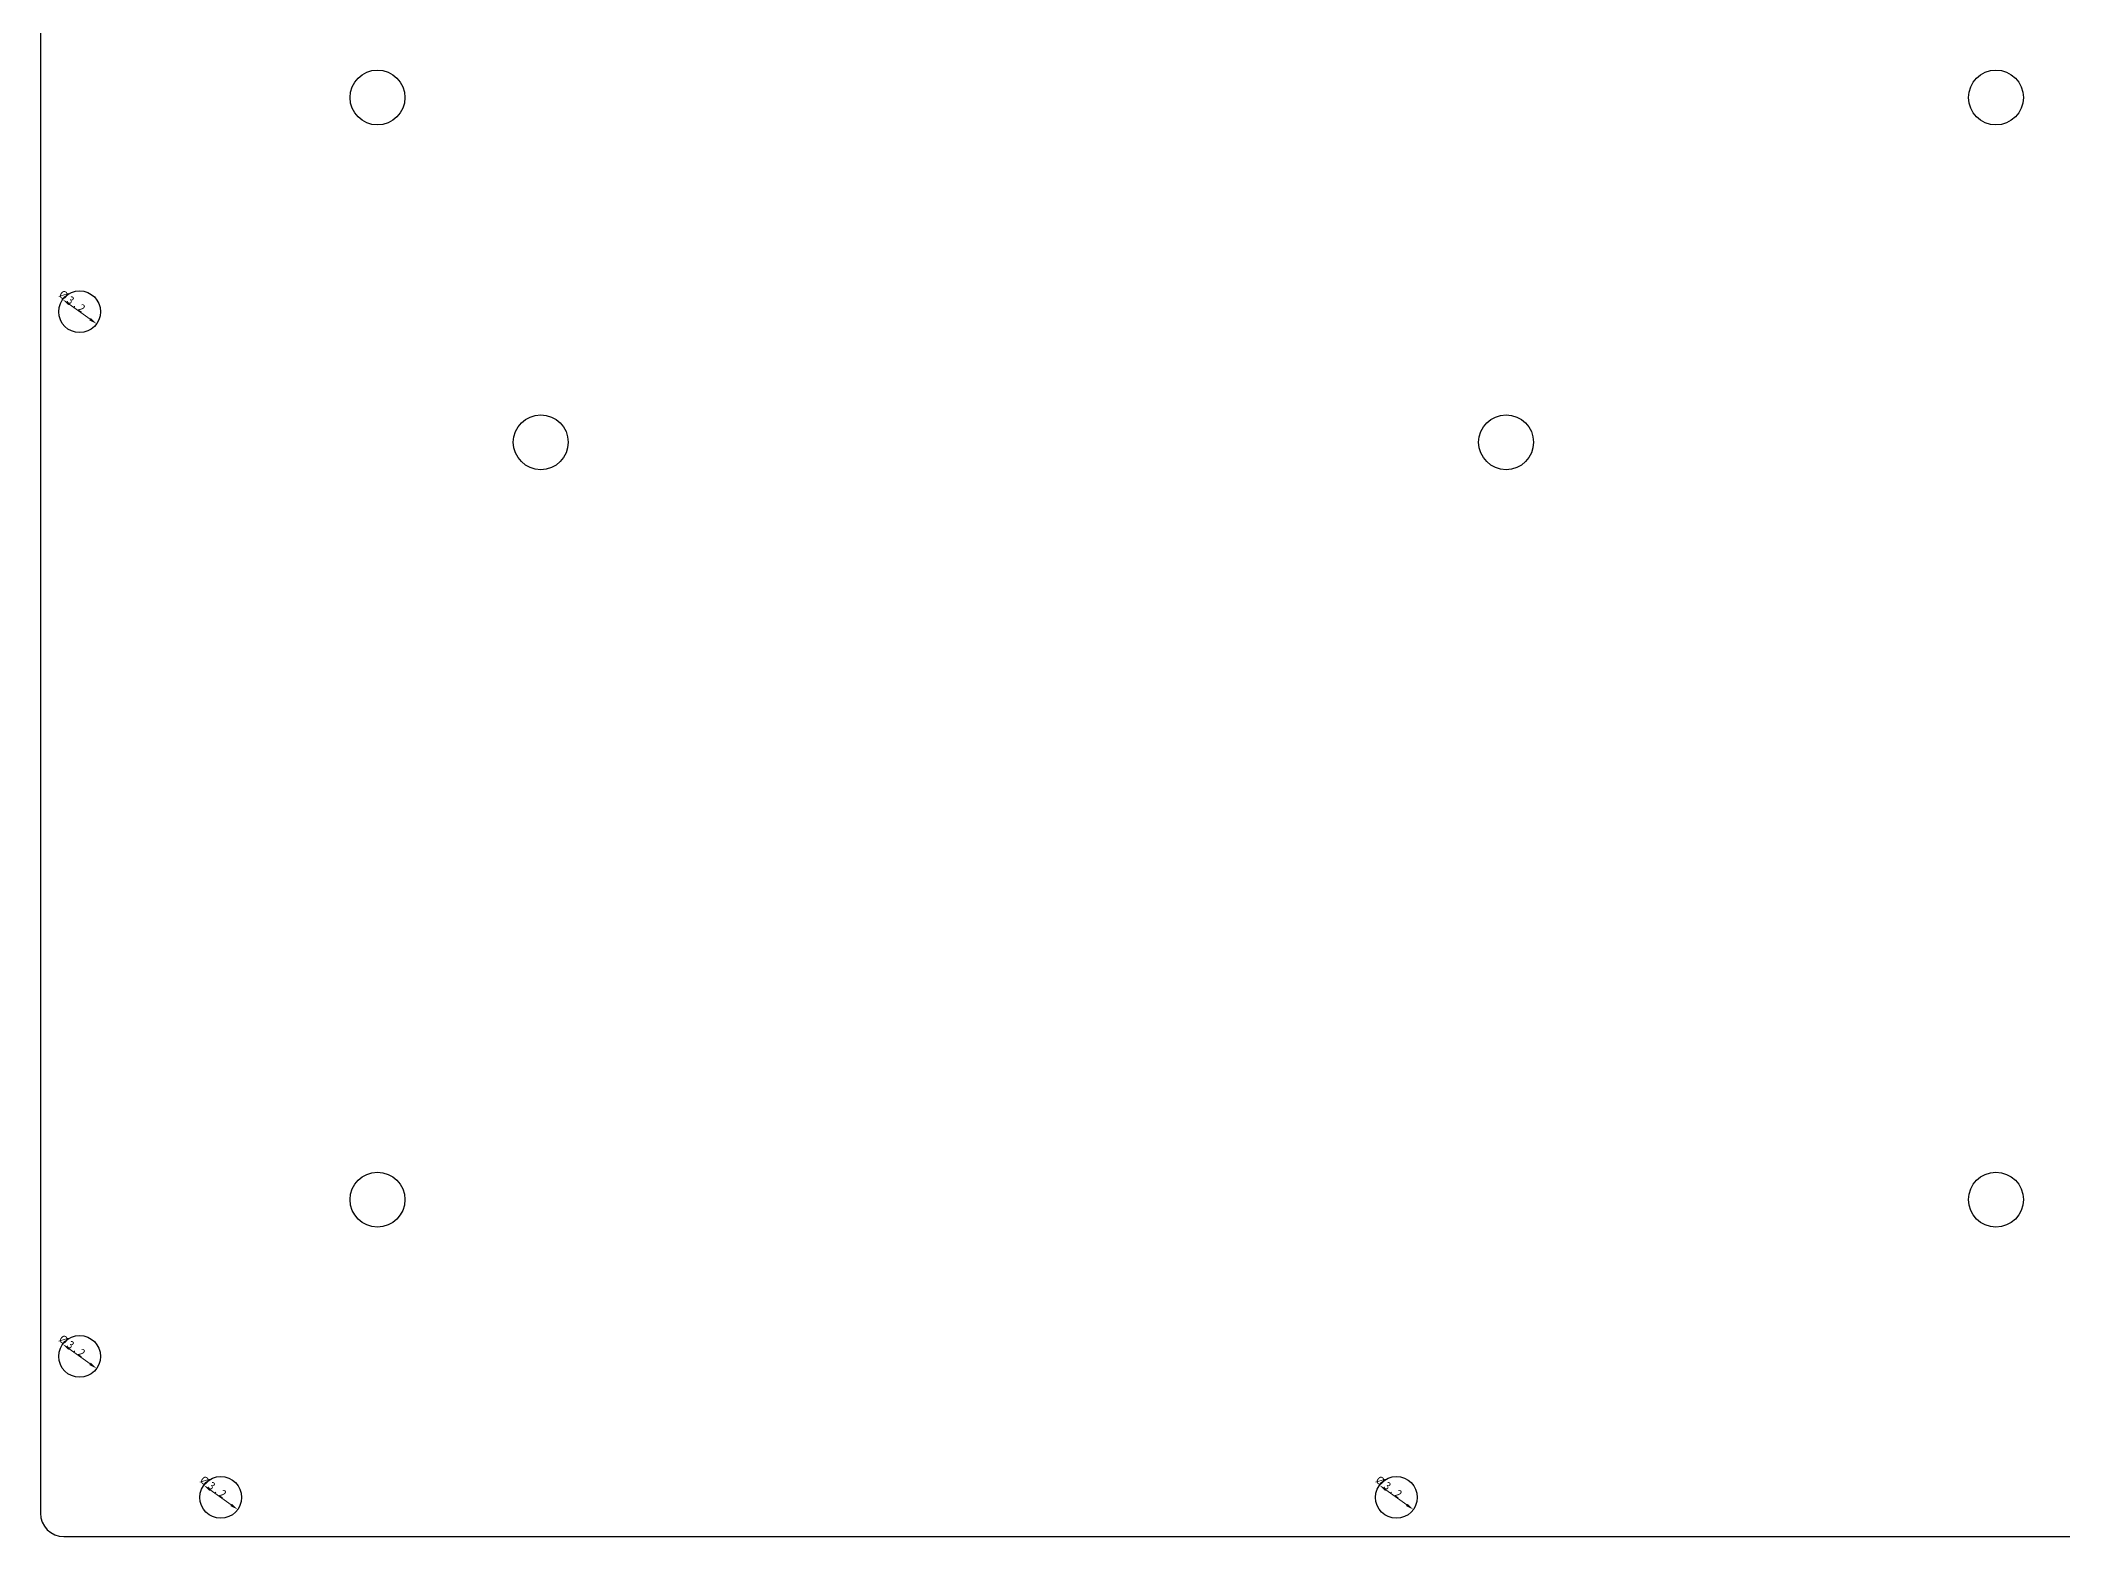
# Model space of a CAD drawing. Header units: millimetres. Extents: x -153 to 147, y -112 to 115.
# Drawn here: x -153.4 to 1.4, y -112.2 to 2.4 of the extents above; entities that cross this region are included whole.
import ezdxf

# ---------------------------------------------------------------- set-up
doc = ezdxf.new("R2010")
doc.units = ezdxf.units.MM
doc.header["$MEASUREMENT"] = 0
doc.dimstyles.get("Standard").update_dxf_attribs({"dimtxt": 0.18, "dimasz": 0.18, "dimexe": 0.18, "dimexo": 0.0625, "dimgap": 0.09, "dimtad": 0, "dimtih": 1, "dimtoh": 1, "dimdec": 4, "dimzin": 0, "dimdsep": 46, "dimtxsty": 'Standard', "dimcen": 0.09, "dimadec": 0, "dimazin": 0, "dimtfac": 1, "dimtdec": 4, "dimtofl": 0, "dimtmove": 0, "dimatfit": 3, "dimfxl": 1, "dimtolj": 1, "dimtzin": 0, "dimarcsym": 0})

# ---------------------------------------------------------------- blocks, each defined once
blk = doc.blocks.new('*D4')
at = {"color": 44, "linetype": 'Continuous', "lineweight": 18}
blk.add_line((-149.6, -18.97), (-151.2, -17.83), dxfattribs=at)
at = {"color": 44}
for points in [[(-151.14, -17.74), (-151.26, -17.91), (-151.7, -17.47)], [(-149.66, -19.06), (-149.54, -18.89), (-149.1, -19.33)]]:
    blk.add_solid(points, dxfattribs=at)
at = {"layer": 'Defpoints', "color": 0}
for p in [(-151.7, -17.47), (-149.1, -19.33)]:
    blk.add_point(p, dxfattribs=at)
at = {"color": 44, "lineweight": -3, "insert": (-150.93, -17.63), "char_height": 0.6126, "attachment_point": 5, "rotation": 324.4084}
blk.add_mtext('\\A1;\\T1.25;\\W1;\\FSimSun;%%c3.2', dxfattribs=at)
blk = doc.blocks.new('*D5')
at = {"color": 44, "linetype": 'Continuous', "lineweight": 18}
blk.add_line((-149.6, -98.97), (-151.2, -97.83), dxfattribs=at)
at = {"color": 44}
for points in [[(-151.14, -97.74), (-151.26, -97.91), (-151.7, -97.47)], [(-149.66, -99.06), (-149.54, -98.89), (-149.1, -99.33)]]:
    blk.add_solid(points, dxfattribs=at)
at = {"layer": 'Defpoints', "color": 0}
for p in [(-151.7, -97.47), (-149.1, -99.33)]:
    blk.add_point(p, dxfattribs=at)
at = {"color": 44, "lineweight": -3, "insert": (-150.93, -97.63), "char_height": 0.6126, "attachment_point": 5, "rotation": 324.4084}
blk.add_mtext('\\A1;\\T1.25;\\W1;\\FSimSun;%%c3.2', dxfattribs=at)
blk = doc.blocks.new('*D6')
at = {"color": 44, "linetype": 'Continuous', "lineweight": 18}
blk.add_line((-138.8, -109.77), (-140.4, -108.63), dxfattribs=at)
at = {"color": 44}
for points in [[(-140.34, -108.54), (-140.46, -108.71), (-140.9, -108.27)], [(-138.86, -109.86), (-138.74, -109.69), (-138.3, -110.13)]]:
    blk.add_solid(points, dxfattribs=at)
at = {"layer": 'Defpoints', "color": 0}
for p in [(-140.9, -108.27), (-138.3, -110.13)]:
    blk.add_point(p, dxfattribs=at)
at = {"color": 44, "lineweight": -3, "insert": (-140.13, -108.43), "char_height": 0.6126, "attachment_point": 5, "rotation": 324.4084}
blk.add_mtext('\\A1;\\T1.25;\\W1;\\FSimSun;%%c3.2', dxfattribs=at)
blk = doc.blocks.new('*D7')
at = {"color": 44, "linetype": 'Continuous', "lineweight": 18}
blk.add_line((-48.8, -109.77), (-50.4, -108.63), dxfattribs=at)
at = {"color": 44}
for points in [[(-50.34, -108.54), (-50.46, -108.71), (-50.9, -108.27)], [(-48.86, -109.86), (-48.74, -109.69), (-48.3, -110.13)]]:
    blk.add_solid(points, dxfattribs=at)
at = {"layer": 'Defpoints', "color": 0}
for p in [(-50.9, -108.27), (-48.3, -110.13)]:
    blk.add_point(p, dxfattribs=at)
at = {"color": 44, "lineweight": -3, "insert": (-50.13, -108.43), "char_height": 0.6126, "attachment_point": 5, "rotation": 324.4084}
blk.add_mtext('\\A1;\\T1.25;\\W1;\\FSimSun;%%c3.2', dxfattribs=at)

msp = doc.modelspace()

# ---------------------------------------------------------------- linework, layer by layer
at = {"color": 7, "linetype": 'Continuous', "lineweight": 25}
for p, q in [((-153.4, 113.25), (-153.4, -110.4)), ((-151.6, -112.2), (144.2, -112.2))]:
    msp.add_line(p, q, dxfattribs=at)
for centre, radius in [((-127.6, -2), 2.1), ((-3.7, -2), 2.1), ((-150.4, -18.4), 1.6), ((-115.1, -28.4), 2.1), ((-41.2, -28.4), 2.1), ((-127.6, -86.4), 2.1), ((-3.7, -86.4), 2.1), ((-150.4, -98.4), 1.6), ((-139.6, -109.2), 1.6), ((-49.6, -109.2), 1.6)]:
    msp.add_circle(centre, radius, dxfattribs=at)
msp.add_arc((-151.6, -110.4), 1.8, 180, 270, dxfattribs=at)

# ---------------------------------------------------------------- dimensions: what is measured, and where the dimension line sits
at = {"color": 44, "linetype": 'Continuous', "lineweight": -3, "true_color": 0xa06000}
for p1, p2, picture, middle in [((-151.701, -17.469), (-149.099, -19.331), '*D4', (-151.283, -18.131)), ((-151.701, -97.469), (-149.099, -99.331), '*D5', (-151.283, -98.131)), ((-140.901, -108.269), (-138.299, -110.131), '*D6', (-140.483, -108.931)), ((-50.901, -108.269), (-48.299, -110.131), '*D7', (-50.483, -108.931))]:
    dim = msp.add_diameter_dim_2p(p1=p1, p2=p2, text='\\T1.25;\\W1;\\FSimSun;<>', dimstyle='Standard', override={"dimscale": 0.2, "dimtxt": 3.06324, "dimasz": 3.06324, "dimexe": 3.06324, "dimexo": 1.5875, "dimgap": 1.53162, "dimtad": 1, "dimtih": 0, "dimtoh": 0, "dimdec": 2, "dimlfac": 1, "dimrnd": 0, "dimzin": 8, "dimdsep": 46, "dimlunit": 2, "dimpost": '%%c<>', "dimsah": 0, "dimtsz": 0, "dimcen": -2.127267, "dimdle": 0, "dimse1": 0, "dimse2": 0, "dimsd1": 0, "dimsd2": 0, "dimclrd": 44, "dimclre": 44, "dimclrt": 44, "dimaunit": 0, "dimadec": 0, "dimazin": 2, "dimtol": 0, "dimlim": 0, "dimtp": 0, "dimtm": 0, "dimtfac": 0.7, "dimtdec": 2, "dimtix": 0, "dimtofl": 1, "dimtmove": 0, "dimatfit": 1, "dimfrac": 2, "dimtzin": 0, "dimlwd": 18, "dimlwe": 18}, dxfattribs=at)
    dim.commit()
    dim.dimension.update_dxf_attribs({"geometry": picture, "text_midpoint": middle, "dimtype": 163})

doc.saveas('drawing.dxf')
